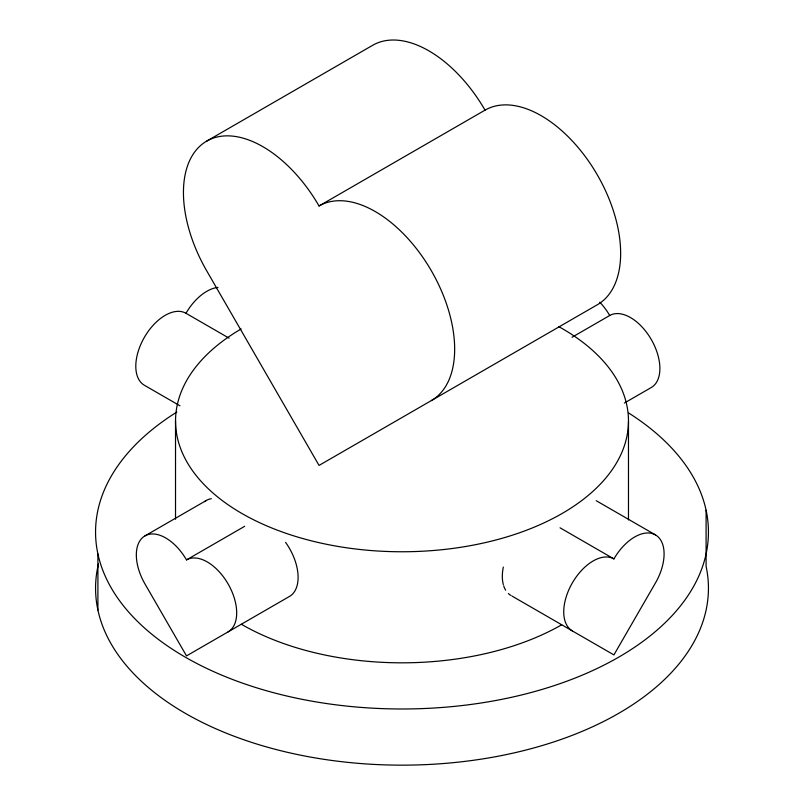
<?xml version="1.0" encoding="UTF-8"?>
<svg xmlns="http://www.w3.org/2000/svg" width="804" height="804" viewBox="0 0 804 804"><rect width="100%" height="100%" fill="white"/><g stroke="black" fill="none" stroke-linecap="round" stroke-linejoin="round"><path stroke-width="1.21" d="M206.708 141.112L372.694 45.275A112.349 64.863 60 0 1 485.033 110.138A112.349 64.863 60 0 1 597.382 175.001A112.349 64.863 60 0 1 597.382 304.726L319.047 465.426L206.708 270.837A112.349 64.863 60 0 1 206.708 141.112A112.349 64.863 60 0 1 319.047 205.975A112.349 64.863 60 0 1 431.396 270.837A112.349 64.863 60 0 1 431.396 400.563M319.047 205.975L485.033 110.138M285.561 542.358A41.567 23.999 60 0 1 289.49 596.437L186.508 655.893L144.941 583.895A41.567 23.999 60 0 1 144.941 535.896L206.357 500.44M144.941 535.896A41.567 23.999 60 0 1 186.508 559.896L244.687 526.298M572.006 337.278L609.713 315.51A41.567 23.999 60 0 1 651.28 339.509A41.567 23.999 60 0 1 651.28 387.508L624.346 403.055M596.226 500.701L655.481 534.911A41.567 23.999 -60 0 1 655.481 582.91L613.914 654.908L512.007 596.076M560.046 527.806L613.914 558.911A41.567 23.999 -60 0 1 655.481 534.911M179.965 405.799L144.408 385.277A41.567 23.999 -60 0 1 144.408 337.278A41.567 23.999 -60 0 1 185.975 313.279L229.07 338.162M706.093 510.218L706.093 566.388A306.435 176.92 0 0 1 399.819 765.147A306.435 176.92 0 0 1 98.48 563.895M628.477 421.356L628.477 519.937M175.523 420.653L175.523 519.233M97.907 553.906L97.907 610.075M628.748 413.055A306.435 176.92 0 0 1 614.668 659.441A306.435 176.92 0 0 1 187.674 658.516A306.435 176.92 0 0 1 176.81 412.07M561.715 624.768A226.477 130.761 0 0 1 241.421 624.276M558.478 326.474A226.477 130.761 0 0 1 564.78 511.917A226.477 130.761 0 0 1 243.552 514.429A226.477 130.761 0 0 1 241.14 328.967M510.932 595.452A41.567 23.999 -60 0 1 508.399 593.573M505.646 590.176A41.567 23.999 -60 0 1 503.686 585.835M503.324 584.629A41.567 23.999 -60 0 1 503.324 567.061M572.347 630.909A41.567 23.999 -60 0 1 572.347 582.91A41.567 23.999 -60 0 1 613.914 558.911M599.784 302.224A41.567 23.999 60 0 1 609.713 315.51M186.508 559.896A41.567 23.999 60 0 1 228.075 583.895A41.567 23.999 60 0 1 228.075 631.894M204.628 501.616A41.567 23.999 60 0 1 211.351 498.691M185.975 313.279A41.567 23.999 -60 0 1 218.005 287.42"/></g></svg>
